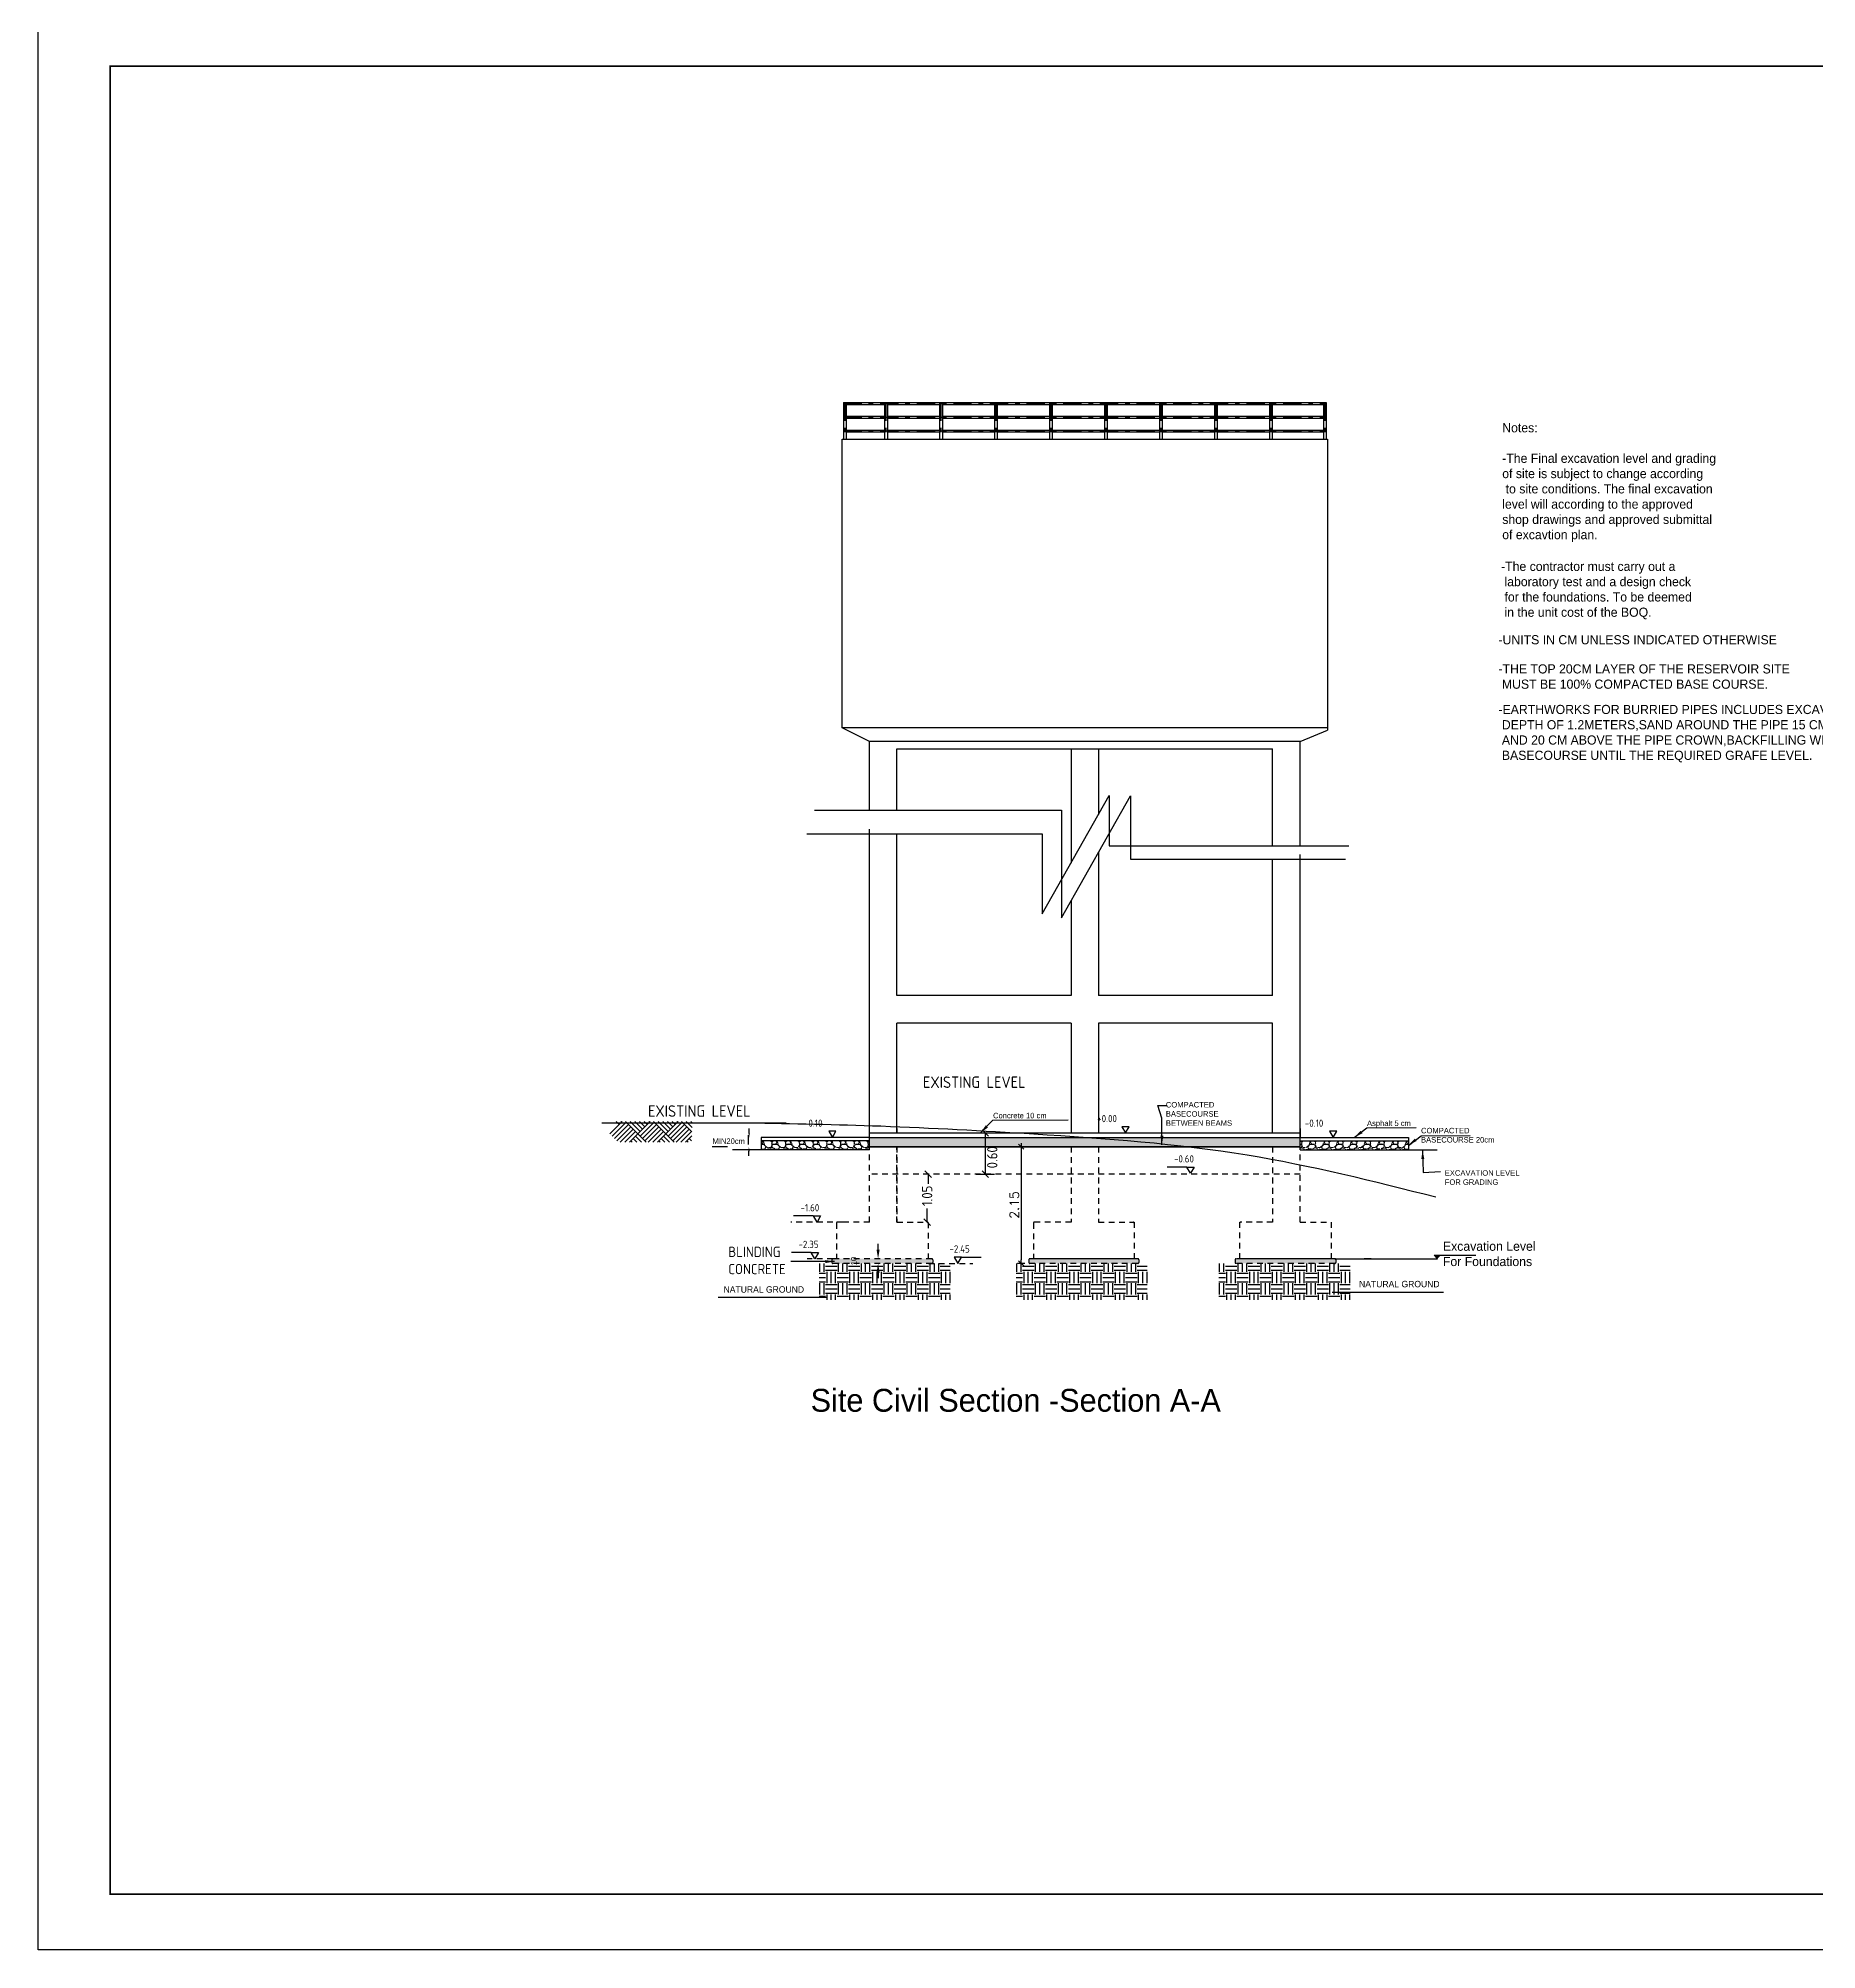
# Model space of a CAD drawing. Extents: x 166525 to 167198, y 178739 to 179747.
# Drawn here: x 167045.36 to 167084.19, y 179098.27 to 179139.99 of the extents above; entities that cross this region are included whole.
import ezdxf

# ---------------------------------------------------------------- set-up
doc = ezdxf.new("R2010")
doc.units = 0
doc.header["$MEASUREMENT"] = 0
for name, pattern in [('AUSGEZOGEN', [0]), ('HIDDEN2', [0.1875, 0.125, -0.0625]), ('STRICHPUNKT2', [0.7, 0.4, -0.15, 0, -0.15]), ('VONLAYER', [0])]:
    doc.linetypes.add(name, pattern=pattern)
doc.layers.get('0').update_dxf_attribs({"linetype": 'CONTINUOUS'})
doc.layers.get('DEFPOINTS').update_dxf_attribs({"linetype": 'CONTINUOUS'})
for name, color, linetype in [('COVER', 7, 'CONTINUOUS'), ('EBENE0', 7, 'AUSGEZOGEN'), ('Line 1', 2, 'CONTINUOUS'), ('MHATCH', 8, 'CONTINUOUS'), ('RAMPE', 7, 'AUSGEZOGEN')]:
    doc.layers.add(name, color=color, linetype=linetype)
doc.styles.add('ISO8', font='iso8')
doc.styles.add('ROMAND10', font='ROMAND.shx', dxfattribs={"height": 0.2})
doc.dimstyles.new('1-100-layout', dxfattribs={"dimtxt": 0.2, "dimasz": 0.08, "dimexe": 0.18, "dimexo": 0.0625, "dimgap": 0.05, "dimtad": 1, "dimzin": 12, "dimdsep": 46, "dimtxsty": 'ROMAND10', "dimblk": '2', "dimcen": 0, "dimdle": 0.15, "dimse1": 1, "dimse2": 1, "dimclrd": 256, "dimclre": 9, "dimclrt": 1, "dimazin": 0, "dimtfac": 1, "dimtix": 1, "dimtofl": 0, "dimtmove": 2, "dimatfit": 0, "dimldrblk": '2', "dimfxl": 1, "dimtolj": 1, "dimtzin": 0, "dimlwd": -1, "dimlwe": -1, "dimarcsym": 0})
doc.dimstyles.get("Standard").update_dxf_attribs({"dimtxt": 0.18, "dimasz": 0.2, "dimexe": 0.2, "dimexo": 0.1, "dimgap": 0.1, "dimtad": 0, "dimzin": 0, "dimdsep": 46, "dimtxsty": 'Standard', "dimcen": 0.1, "dimse1": 1, "dimse2": 1, "dimclrd": 8, "dimadec": 0, "dimazin": 0, "dimtfac": 1, "dimtofl": 0, "dimtmove": 2, "dimatfit": 3, "dimfxl": 1, "dimtolj": 1, "dimtzin": 0, "dimarcsym": 0})

# ---------------------------------------------------------------- blocks, each defined once
blk = doc.blocks.new('*D1651')
at = {"color": 8, "linetype": 'HIDDEN2', "lineweight": -2, "transparency": 16777216}
for p, q in [((167063.697, 179113.553), (167063.697, 179113.753)), ((167063.697, 179113.053), (167063.697, 179112.853))]:
    blk.add_line(p, q, dxfattribs=at)
at = {"color": 8, "linetype": 'HIDDEN2', "transparency": 16777216}
for points in [[(167063.664, 179113.553), (167063.731, 179113.553), (167063.697, 179113.353)], [(167063.664, 179113.053), (167063.731, 179113.053), (167063.697, 179113.253)]]:
    blk.add_solid(points, dxfattribs=at)
at = {"layer": 'DEFPOINTS', "color": 0, "linetype": 'HIDDEN2', "transparency": 16777216}
for p in [(167063.697, 179113.353), (167063.697, 179113.353), (167063.697, 179113.253)]:
    blk.add_point(p, dxfattribs=at)
at = {"color": 0, "linetype": 'HIDDEN2', "transparency": 16777216, "insert": (167063.167, 179113.303), "char_height": 0.12, "attachment_point": 5, "rotation": 90}
blk.add_mtext('\\A1;10', dxfattribs=at)
blk = doc.blocks.new('2')
for p, q in [((1, 0), (-1, 0)), ((0.71, 0.71), (-0.71, -0.71)), ((0, 1), (0, -1))]:
    blk.add_line(p, q)
blk = doc.blocks.new('*D1652')
at = {"layer": 'DEFPOINTS', "color": 0, "linetype": 'AUSGEZOGEN', "transparency": 16777216}
for p in [(167067.056, 179115.799), (167066.82, 179113.253), (167067.056, 179113.253)]:
    blk.add_point(p, dxfattribs=at)
at = {"layer": 'EBENE0', "linetype": 'AUSGEZOGEN', "transparency": 16777216}
blk.add_line((167066.82, 179115.719), (167066.82, 179113.333), dxfattribs=at)
at = {"layer": 'EBENE0', "linetype": 'AUSGEZOGEN', "transparency": 16777216, "xscale": 0.08, "yscale": 0.08, "zscale": 0.08}
for p, rotation in [((167066.82, 179115.799), 90), ((167066.82, 179113.253), 270)]:
    blk.add_blockref('2', p, dxfattribs=dict(at, rotation=rotation))
at = {"layer": 'EBENE0', "color": 1, "linetype": 'AUSGEZOGEN', "transparency": 16777216, "insert": (167066.67, 179114.526), "char_height": 0.2, "attachment_point": 5, "rotation": 90, "style": 'ROMAND10'}
blk.add_mtext('\\A1;2.15', dxfattribs=at)

msp = doc.modelspace()

# ---------------------------------------------------------------- hatches: boundary and pattern name
h = msp.add_hatch()
h.set_pattern_fill('AR-CONC', color=8, scale=0.02, style=0)
h.set_pattern_definition([(50, (166790.31197, 179080.73307), (0.143452037, -0.012550427), [0.015, -0.165]), (355, (166790.31197, 179080.73307), (-0.02775027, 0.15043843), [0.012, -0.132]), (100.4514, (166790.32392, 179080.73203), (0.115701876, 0.13788791), [0.01274804, -0.14022842]), (46.1842, (166790.31197, 179080.77307), (0.21344821, -0.0331038), [0.0225, -0.2475]), (96.6356, (166790.32976, 179080.77031), (0.18693254, 0.19482357), [0.01912206, -0.2103426]), (351.1842, (166790.31197, 179080.77307), (0.18693239, 0.19482372), [0.018, -0.198]), (21, (166790.33197, 179080.76307), (0.11938141, -0.08052378), [0.015, -0.165]), (326, (166790.33197, 179080.76307), (0.04866307, 0.14503001), [0.012, -0.132]), (71.4514, (166790.34192, 179080.75636), (0.168044526, 0.0645061), [0.01274804, -0.14022842]), (37.5, (166790.31197, 179080.73307), (0.002431971, 0.066578771), [0, -0.1304, 0, -0.134, 0, -0.1325]), (7.5, (166790.31197, 179080.73307), (0.052613907, 0.078882342), [0, -0.0764, 0, -0.1274, 0, -0.0505]), (327.5, (166790.26737, 179080.73307), (0.106764487, -0.004510974), [0, -0.05, 0, -0.156, 0, -0.207]), (317.5, (166790.24737, 179080.73307), (0.116637234, 0.020020996), [0, -0.065, 0, -0.1036, 0, -0.147])])
h.paths.add_polyline_path([(167064.8696, 179113.35259), (167062.7096, 179113.35259), (167062.7096, 179113.25259), (167064.8696, 179113.25259)])
h.paths.add_polyline_path([(167069.3696, 179113.35259), (167067.0096, 179113.35259), (167067.0096, 179113.25259), (167069.3696, 179113.25259)])
h.paths.add_polyline_path([(167073.6696, 179113.35259), (167071.5096, 179113.35259), (167071.5096, 179113.25259), (167073.6696, 179113.25259)])
at = {"linetype": 'VONLAYER'}
msp.add_hatch(color=256, dxfattribs=at).paths.add_polyline_path([(167075.83169, 179113.43151), (167075.90794, 179113.35421), (167075.908, 179113.35421), (167075.98636, 179113.43151)])
h = msp.add_hatch(dxfattribs=at)
h.set_pattern_fill('EARTH', color=8, style=0)
h.set_pattern_definition([(0, (166824.30062, 179056.8504), (0.25, 0.25), [0.25, -0.25]), (0, (166824.30062, 179056.94416), (0.25, 0.25), [0.25, -0.25]), (0, (166824.30062, 179057.0379), (0.25, 0.25), [0.25, -0.25]), (90, (166824.33187, 179057.06916), (-0.25, 0.25), [0.25, -0.25]), (90, (166824.42562, 179057.06916), (-0.25, 0.25), [0.25, -0.25]), (90, (166824.51937, 179057.06916), (-0.25, 0.25), [0.25, -0.25])])
h.paths.add_polyline_path([(167062.40862, 179113.24652), (167062.40862, 179112.45848), (167065.27218, 179112.45848), (167065.27218, 179113.24652)])
h = msp.add_hatch(dxfattribs=at)
h.set_pattern_fill('EARTH', color=8, style=0)
h.set_pattern_definition([(0, (166828.60062, 179056.8504), (0.25, 0.25), [0.25, -0.25]), (0, (166828.60062, 179056.94416), (0.25, 0.25), [0.25, -0.25]), (0, (166828.60062, 179057.0379), (0.25, 0.25), [0.25, -0.25]), (90, (166828.63187, 179057.06916), (-0.25, 0.25), [0.25, -0.25]), (90, (166828.72562, 179057.06916), (-0.25, 0.25), [0.25, -0.25]), (90, (166828.81937, 179057.06916), (-0.25, 0.25), [0.25, -0.25])])
h.paths.add_polyline_path([(167066.70862, 179113.24652), (167066.70862, 179112.45848), (167069.57218, 179112.45848), (167069.57218, 179113.24652)])
h = msp.add_hatch(dxfattribs=at)
h.set_pattern_fill('EARTH', color=8, style=0)
h.set_pattern_definition([(0, (166833.02789, 179056.8504), (0.25, 0.25), [0.25, -0.25]), (0, (166833.02789, 179056.94416), (0.25, 0.25), [0.25, -0.25]), (0, (166833.02789, 179057.0379), (0.25, 0.25), [0.25, -0.25]), (90, (166833.05914, 179057.06916), (-0.25, 0.25), [0.25, -0.25]), (90, (166833.15289, 179057.06916), (-0.25, 0.25), [0.25, -0.25]), (90, (166833.24664, 179057.06916), (-0.25, 0.25), [0.25, -0.25])])
h.paths.add_polyline_path([(167071.13588, 179113.24652), (167071.13588, 179112.45848), (167073.99944, 179112.45848), (167073.99944, 179113.24652)])
at = {"layer": 'Line 1', "lineweight": 5}
h = msp.add_hatch(dxfattribs=at)
h.set_pattern_fill('GRAVEL', color=256, scale=0.3, style=0)
h.set_pattern_definition([(311.9872, (167691.45888, 178994.811761), (2.39999946965, -2.7000004025), [0.0403608, -3.9957264]), (355.0303, (167691.485879, 178994.781761), (-3.60000031546, 0.2999973921), [0.0692604, -6.8567775]), (47.4896, (167691.55488, 178994.775761), (-2.9999972155, -3.30000260216), [0.0488364, -4.8348096]), (272.7263, (167691.67188, 178994.700761), (-0.29999880532, 6.0000000885), [0.0630714, -6.2440674]), (247.1663, (167691.67488, 178994.637761), (1.50000297163, 3.59999892353), [0.0618465, -6.1228119]), (182.7263, (167691.65088, 178994.580761), (6.0000000885, 0.29999880532), [0.0630714, -6.2440674]), (142.3058, (167691.587879, 178994.577761), (3.90000220369, -2.99999712155), [0.0834087, -8.2574547]), (107.7447, (167691.521879, 178994.628761), (-2.10000322881, 6.59999886937), [0.0787464, -7.7958963]), (58.5704, (167691.49788, 178994.703761), (2.40000247025, 3.89999851095), [0.063285, -6.2652219]), (4.7636, (167691.53088, 178994.757761), (-3.3000002839, -0.2999974598), [0.0722496, -3.5402289]), (317.6026, (167691.602879, 178994.763761), (3.60000220532, -3.2999976246), [0.0934344, -9.2500125]), (41.1859, (167691.37488, 178994.69776), (2.100000884, 1.799999194), [0.0318903, -3.1571532]), (8.5308, (167691.39888, 178994.718761), (-3.89999948544, -0.600002373), [0.0606711, -6.0064533]), (315, (167691.45888, 178994.72776), (3e-17, -0.30000009), [0.0424263, -0.3818376]), (336.8014, (167691.47988, 178994.76376), (-1.4999999192, 0.6000003976), [0.0228474, -2.2618845]), (248.1986, (167691.50088, 178994.75476), (0.299999973, 0.900000082), [0.0323109, -1.5832386]), (149.0362, (167691.48888, 178994.72476), (-0.8999994067, 0.600000745), [0.0524787, -1.6968069]), (18.4349, (167691.44388, 178994.75176), (-0.60000013, -0.299999521), [0.0379473, -0.9107361]), (163.6105, (167691.67488, 178994.754761), (-3.00000065952, 0.89999781295), [0.05316, -5.2628535]), (109.6538, (167691.62388, 178994.769761), (1.1999985742, -3.3000006407), [0.0445983, -4.4152224]), (246.8014, (167691.44388, 178994.81176), (0.6000003976, 1.4999999192), [0.0456945, -2.2390374]), (196.3895, (167691.42588, 178994.769761), (3.00000065952, 0.89999781295), [0.05316, -5.2628535]), (200.556, (167691.67488, 178994.56876), (1.5000005534, 0.599998799), [0.051264, -2.5119372]), (245.2249, (167691.62688, 178994.550761), (1.4999976568, 3.30000102655), [0.0429534, -4.2523929]), (113.1986, (167691.44088, 178994.51176), (-0.6000003976, 1.4999999192), [0.0456945, -2.2390374]), (162.646, (167691.42288, 178994.553761), (3.90000060573, -1.1999983507), [0.0502893, -4.9786272]), (110.556, (167691.58788, 178994.51176), (0.599998799, -1.5000005534), [0.025632, -2.5375692]), (78.6901, (167691.45888, 178994.51176), (0.2999992896, 1.2000002257), [0.015297, -1.5144087]), (14.0362, (167691.46188, 178994.52676), (-0.900000164, -0.299999417), [0.0618465, -1.175085]), (353.991, (167691.52188, 178994.541761), (-2.99999992527, 0.29999979524), [0.057315, -5.6741769]), (236.3099, (167691.48888, 178994.69776), (0.3000004, 0.599999867), [0.0432666, -1.0383987]), (186.8428, (167691.464879, 178994.661761), (-5.09999980964, -0.60000239938), [0.0755382, -7.4782689]), (119.0546, (167691.38988, 178994.65276), (1.2000000082, -2.1000001154), [0.0308868, -3.0578022]), (90, (167691.37488, 178994.67976), (0.3, 0.3), [0.018, -0.282]), (59.7436, (167691.52788, 178994.550761), (-1.19999846604, -2.10000073676), [0.0416772, -4.126056]), (131.9872, (167691.54888, 178994.586761), (-2.39999946965, 2.7000004025), [0.0807216, -3.9553656]), (180, (167691.49488, 178994.64676), (-0.3, 0.3), [0.078, -0.222]), (214.6952, (167691.41688, 178994.646761), (2.9999982777, 2.1000025829), [0.0474342, -4.6959822]), (285.9454, (167691.37788, 178994.61976), (0.2999999668, -1.200000038), [0.0436806, -2.1403524]), (332.354, (167691.389879, 178994.577761), (5.69999874215, -3.00000231395), [0.0711195, -7.0408422]), (4.5739, (167691.452879, 178994.544761), (3.9000001675, 0.29999844035), [0.0752397, -7.4487222])])
h.paths.add_polyline_path([(167061.14609, 179115.72851), (167061.14609, 179115.92851), (167063.5096, 179115.92851), (167063.5096, 179115.72851)])
h = msp.add_hatch(dxfattribs=at)
h.set_pattern_fill('GRAVEL', color=256, scale=0.3, style=0)
h.set_pattern_definition([(228.0128, (166435.56033, 178994.881761), (-2.39999946965, -2.7000004025), [0.0403608, -3.9957264]), (184.9697, (166435.53333, 178994.851761), (3.60000031546, 0.2999973921), [0.0692604, -6.8567775]), (132.5104, (166435.46433, 178994.845761), (2.9999972155, -3.30000260216), [0.0488364, -4.8348096]), (267.2737, (166435.34733, 178994.770761), (0.29999880532, 6.0000000885), [0.0630714, -6.2440674]), (292.8337, (166435.34433, 178994.707761), (-1.50000297163, 3.59999892353), [0.0618465, -6.1228119]), (357.2737, (166435.36833, 178994.650761), (-6.0000000885, 0.29999880532), [0.0630714, -6.2440674]), (37.6942, (166435.43133, 178994.647761), (-3.90000220369, -2.99999712155), [0.0834087, -8.2574547]), (72.2553, (166435.49733, 178994.698761), (2.10000322881, 6.59999886937), [0.0787464, -7.7958963]), (121.4296, (166435.52133, 178994.773761), (-2.40000247025, 3.89999851095), [0.063285, -6.2652219]), (175.2364, (166435.48833, 178994.827761), (3.3000002839, -0.2999974598), [0.0722496, -3.5402289]), (222.3974, (166435.41633, 178994.833761), (-3.60000220532, -3.2999976246), [0.0934344, -9.2500125]), (138.8141, (166435.64433, 178994.76776), (-2.100000884, 1.799999194), [0.0318903, -3.1571532]), (171.4692, (166435.62033, 178994.788761), (3.89999948544, -0.600002373), [0.0606711, -6.0064533]), (225, (166435.56033, 178994.79776), (-3e-17, -0.30000009), [0.0424263, -0.3818376]), (203.1986, (166435.53933, 178994.83376), (1.4999999192, 0.6000003976), [0.0228474, -2.2618845]), (291.8014, (166435.51833, 178994.82476), (-0.299999973, 0.900000082), [0.0323109, -1.5832386]), (30.9638, (166435.53033, 178994.79476), (0.8999994067, 0.600000745), [0.0524787, -1.6968069]), (161.5651, (166435.57533, 178994.82176), (0.60000013, -0.299999521), [0.0379473, -0.9107361]), (16.3895, (166435.34433, 178994.824761), (3.00000065952, 0.89999781295), [0.05316, -5.2628535]), (70.3462, (166435.39533, 178994.839761), (-1.1999985742, -3.3000006407), [0.0445983, -4.4152224]), (293.1986, (166435.57533, 178994.88176), (-0.6000003976, 1.4999999192), [0.0456945, -2.2390374]), (343.6105, (166435.59333, 178994.839761), (-3.00000065952, 0.89999781295), [0.05316, -5.2628535]), (339.444, (166435.34433, 178994.63876), (-1.5000005534, 0.599998799), [0.051264, -2.5119372]), (294.7751, (166435.39233, 178994.620761), (-1.4999976568, 3.30000102655), [0.0429534, -4.2523929]), (66.8014, (166435.57833, 178994.58176), (0.6000003976, 1.4999999192), [0.0456945, -2.2390374]), (17.354, (166435.59633, 178994.623761), (-3.90000060573, -1.1999983507), [0.0502893, -4.9786272]), (69.444, (166435.43133, 178994.58176), (-0.599998799, -1.5000005534), [0.025632, -2.5375692]), (101.3099, (166435.56033, 178994.58176), (-0.2999992896, 1.2000002257), [0.015297, -1.5144087]), (165.9638, (166435.55733, 178994.59676), (0.900000164, -0.299999417), [0.0618465, -1.175085]), (186.009, (166435.49733, 178994.611761), (2.99999992527, 0.29999979524), [0.057315, -5.6741769]), (303.6901, (166435.53033, 178994.76776), (-0.3000004, 0.599999867), [0.0432666, -1.0383987]), (353.1572, (166435.55433, 178994.731761), (5.09999980964, -0.60000239938), [0.0755382, -7.4782689]), (60.9454, (166435.62933, 178994.72276), (-1.2000000082, -2.1000001154), [0.0308868, -3.0578022]), (90, (166435.64433, 178994.74976), (-0.3, 0.3), [0.018, -0.282]), (120.2564, (166435.49133, 178994.620761), (1.19999846604, -2.10000073676), [0.0416772, -4.126056]), (48.0128, (166435.47033, 178994.656761), (2.39999946965, 2.7000004025), [0.0807216, -3.9553656]), (0, (166435.52433, 178994.71676), (0.3, 0.3), [0.078, -0.222]), (325.3048, (166435.60233, 178994.716761), (-2.9999982777, 2.1000025829), [0.0474342, -4.6959822]), (254.0546, (166435.64133, 178994.68976), (-0.2999999668, -1.200000038), [0.0436806, -2.1403524]), (207.646, (166435.62933, 178994.647761), (-5.69999874215, -3.00000231395), [0.0711195, -7.0408422]), (175.4261, (166435.56633, 178994.614761), (-3.9000001675, 0.29999844035), [0.0752397, -7.4487222])])
h.paths.add_polyline_path([(167063.5096, 179115.99851), (167063.5096, 179115.79851), (167072.9096, 179115.79851), (167072.9096, 179115.99851)])
h = msp.add_hatch(dxfattribs=at)
h.set_pattern_fill('GRAVEL', color=256, scale=0.3, style=0)
h.set_pattern_definition([(228.0128, (166444.96033, 178994.811761), (-2.39999946965, -2.7000004025), [0.0403608, -3.9957264]), (184.9697, (166444.93333, 178994.781761), (3.60000031546, 0.2999973921), [0.0692604, -6.8567775]), (132.5104, (166444.86433, 178994.775761), (2.9999972155, -3.30000260216), [0.0488364, -4.8348096]), (267.2737, (166444.74733, 178994.700761), (0.29999880532, 6.0000000885), [0.0630714, -6.2440674]), (292.8337, (166444.74433, 178994.637761), (-1.50000297163, 3.59999892353), [0.0618465, -6.1228119]), (357.2737, (166444.76833, 178994.580761), (-6.0000000885, 0.29999880532), [0.0630714, -6.2440674]), (37.6942, (166444.83133, 178994.577761), (-3.90000220369, -2.99999712155), [0.0834087, -8.2574547]), (72.2553, (166444.89733, 178994.628761), (2.10000322881, 6.59999886937), [0.0787464, -7.7958963]), (121.4296, (166444.92133, 178994.703761), (-2.40000247025, 3.89999851095), [0.063285, -6.2652219]), (175.2364, (166444.88833, 178994.757761), (3.3000002839, -0.2999974598), [0.0722496, -3.5402289]), (222.3974, (166444.81633, 178994.763761), (-3.60000220532, -3.2999976246), [0.0934344, -9.2500125]), (138.8141, (166445.04433, 178994.69776), (-2.100000884, 1.799999194), [0.0318903, -3.1571532]), (171.4692, (166445.02033, 178994.718761), (3.89999948544, -0.600002373), [0.0606711, -6.0064533]), (225, (166444.96033, 178994.72776), (-3e-17, -0.30000009), [0.0424263, -0.3818376]), (203.1986, (166444.93933, 178994.76376), (1.4999999192, 0.6000003976), [0.0228474, -2.2618845]), (291.8014, (166444.91833, 178994.75476), (-0.299999973, 0.900000082), [0.0323109, -1.5832386]), (30.9638, (166444.93033, 178994.72476), (0.8999994067, 0.600000745), [0.0524787, -1.6968069]), (161.5651, (166444.97533, 178994.75176), (0.60000013, -0.299999521), [0.0379473, -0.9107361]), (16.3895, (166444.74433, 178994.754761), (3.00000065952, 0.89999781295), [0.05316, -5.2628535]), (70.3462, (166444.79533, 178994.769761), (-1.1999985742, -3.3000006407), [0.0445983, -4.4152224]), (293.1986, (166444.97533, 178994.81176), (-0.6000003976, 1.4999999192), [0.0456945, -2.2390374]), (343.6105, (166444.99333, 178994.769761), (-3.00000065952, 0.89999781295), [0.05316, -5.2628535]), (339.444, (166444.74433, 178994.56876), (-1.5000005534, 0.599998799), [0.051264, -2.5119372]), (294.7751, (166444.79233, 178994.550761), (-1.4999976568, 3.30000102655), [0.0429534, -4.2523929]), (66.8014, (166444.97833, 178994.51176), (0.6000003976, 1.4999999192), [0.0456945, -2.2390374]), (17.354, (166444.99633, 178994.553761), (-3.90000060573, -1.1999983507), [0.0502893, -4.9786272]), (69.444, (166444.83133, 178994.51176), (-0.599998799, -1.5000005534), [0.025632, -2.5375692]), (101.3099, (166444.96033, 178994.51176), (-0.2999992896, 1.2000002257), [0.015297, -1.5144087]), (165.9638, (166444.95733, 178994.52676), (0.900000164, -0.299999417), [0.0618465, -1.175085]), (186.009, (166444.89733, 178994.541761), (2.99999992527, 0.29999979524), [0.057315, -5.6741769]), (303.6901, (166444.93033, 178994.69776), (-0.3000004, 0.599999867), [0.0432666, -1.0383987]), (353.1572, (166444.95433, 178994.661761), (5.09999980964, -0.60000239938), [0.0755382, -7.4782689]), (60.9454, (166445.02933, 178994.65276), (-1.2000000082, -2.1000001154), [0.0308868, -3.0578022]), (90, (166445.04433, 178994.67976), (-0.3, 0.3), [0.018, -0.282]), (120.2564, (166444.89133, 178994.550761), (1.19999846604, -2.10000073676), [0.0416772, -4.126056]), (48.0128, (166444.87033, 178994.586761), (2.39999946965, 2.7000004025), [0.0807216, -3.9553656]), (0, (166444.92433, 178994.64676), (0.3, 0.3), [0.078, -0.222]), (325.3048, (166445.00233, 178994.646761), (-2.9999982777, 2.1000025829), [0.0474342, -4.6959822]), (254.0546, (166445.04133, 178994.61976), (-0.2999999668, -1.200000038), [0.0436806, -2.1403524]), (207.646, (166445.02933, 178994.577761), (-5.69999874215, -3.00000231395), [0.0711195, -7.0408422]), (175.4261, (166444.96633, 178994.544761), (-3.9000001675, 0.29999844035), [0.0752397, -7.4487222])])
h.paths.add_polyline_path([(167075.27312, 179115.72851), (167075.27312, 179115.92851), (167072.9096, 179115.92851), (167072.9096, 179115.72851)])

# ---------------------------------------------------------------- linework, layer by layer
for p, q in [((167063.5096, 179124.44229), (167063.5096, 179124.64229)), ((167067.28136, 179120.88081), (167068.74316, 179123.46389)), ((167067.69919, 179120.79402), (167069.20525, 179123.45851)), ((167068.74316, 179123.46389), (167068.74316, 179122.368)), ((167069.20525, 179123.45851), (167069.20525, 179122.07416)), ((167062.30922, 179123.14168), (167067.69919, 179123.14168)), ((167067.69919, 179123.14168), (167067.69919, 179120.79402)), ((167062.13914, 179122.62896), (167067.28136, 179122.62896)), ((167067.28136, 179122.62896), (167067.28136, 179120.88081)), ((167068.74316, 179122.368), (167073.96969, 179122.368)), ((167069.20525, 179122.07416), (167073.90078, 179122.07416)), ((167058.11166, 179116.34628), (167057.84376, 179116.07837)), ((167058.20014, 179116.33293), (167057.89467, 179116.02746)), ((167058.25105, 179116.28202), (167057.94558, 179115.97655)), ((167058.04741, 179116.28202), (167057.98315, 179116.34628)), ((167058.30196, 179116.23111), (167057.99649, 179115.92564)), ((167058.09832, 179116.33293), (167058.08497, 179116.34628)), ((167058.4547, 179116.07837), (167058.1868, 179116.34628)), ((167058.50561, 179116.12928), (167058.28862, 179116.34628)), ((167058.55652, 179116.1802), (167058.39044, 179116.34628)), ((167058.7226, 179116.34628), (167058.4547, 179116.07837)), ((167058.60743, 179116.23111), (167058.49227, 179116.34628)), ((167058.81108, 179116.33293), (167058.50561, 179116.02746)), ((167058.86199, 179116.28202), (167058.55652, 179115.97655)), ((167058.65835, 179116.28202), (167058.59409, 179116.34628)), ((167058.9129, 179116.23111), (167058.60743, 179115.92564)), ((167058.70926, 179116.33293), (167058.69591, 179116.34628)), ((167059.06564, 179116.07837), (167058.79774, 179116.34628)), ((167059.11655, 179116.12928), (167058.89956, 179116.34628)), ((167059.16746, 179116.1802), (167059.00138, 179116.34628)), ((167059.33354, 179116.34628), (167059.06564, 179116.07837)), ((167059.21837, 179116.23111), (167059.10321, 179116.34628)), ((167059.42202, 179116.33293), (167059.11655, 179116.02746)), ((167059.47293, 179116.28202), (167059.16746, 179115.97655)), ((167059.26929, 179116.28202), (167059.20503, 179116.34628)), ((167059.52384, 179116.23111), (167059.21837, 179115.92564)), ((167059.3202, 179116.33293), (167059.30685, 179116.34628)), ((167059.63484, 179116.12011), (167059.40868, 179116.34628)), ((167059.63918, 179116.2176), (167059.5105, 179116.34628)), ((167059.64352, 179116.31508), (167059.61232, 179116.34628)), ((167064.1096, 179116.19851), (167064.1096, 179116.09851)), ((167072.9096, 179116.19851), (167072.9096, 179115.99851)), ((167058.35288, 179116.1802), (167058.06896, 179115.89628)), ((167058.40379, 179116.12928), (167058.17078, 179115.89628)), ((167058.4547, 179116.07837), (167058.2726, 179115.89628)), ((167058.33132, 179115.89628), (167058.30196, 179115.92564)), ((167058.43315, 179115.89628), (167058.35288, 179115.97655)), ((167058.53497, 179115.89628), (167058.40379, 179116.02746)), ((167058.6368, 179115.89628), (167058.4547, 179116.07837)), ((167058.96382, 179116.1802), (167058.6799, 179115.89628)), ((167059.01473, 179116.12928), (167058.78172, 179115.89628)), ((167059.06564, 179116.07837), (167058.88354, 179115.89628)), ((167058.94227, 179115.89628), (167058.9129, 179115.92564)), ((167059.04409, 179115.89628), (167058.96382, 179115.97655)), ((167059.14591, 179115.89628), (167059.01473, 179116.02746)), ((167059.24774, 179115.89628), (167059.06564, 179116.07837)), ((167059.57476, 179116.1802), (167059.29084, 179115.89628)), ((167059.62567, 179116.12928), (167059.39266, 179115.89628)), ((167059.63096, 179116.03275), (167059.49448, 179115.89628)), ((167059.55321, 179115.89628), (167059.52384, 179115.92564)), ((167059.62617, 179115.92514), (167059.57476, 179115.97655)), ((167059.6305, 179116.02262), (167059.62567, 179116.02746)), ((167063.5096, 179115.99851), (167072.9096, 179115.99851))]:
    msp.add_line(p, q)
at = {"linetype": 'VONLAYER'}
for p, q in [((167060.88222, 179116.09851), (167060.88199, 179116.19851)), ((167060.87778, 179115.59851), (167060.87755, 179115.69851)), ((167073.6696, 179113.35259), (167074.86429, 179113.35259)), ((167074.46007, 179113.35259), (167074.3054, 179113.35259)), ((167074.86429, 179113.35259), (167075.90797, 179113.35418)), ((167075.83169, 179113.43151), (167075.90797, 179113.35418)), ((167075.83169, 179113.43151), (167075.98636, 179113.43151)), ((167075.98636, 179113.43151), (167076.74842, 179113.43151)), ((167060.20289, 179112.51349), (167062.58187, 179112.51349)), ((167073.61179, 179112.62425), (167076.03863, 179112.62425))]:
    msp.add_line(p, q, dxfattribs=at)
at = {"color": 2, "linetype": 'Continuous'}
for p, q in [((167063.5096, 179115.99851), (167061.14609, 179115.99851)), ((167061.14609, 179115.99851), (167061.14609, 179115.92851)), ((167063.5096, 179115.92851), (167061.14609, 179115.92851)), ((167061.14609, 179115.92851), (167061.14609, 179115.72851)), ((167063.5096, 179115.99851), (167062.18963, 179115.99851)), ((167072.9096, 179115.99851), (167075.27312, 179115.99851)), ((167072.9096, 179115.92851), (167075.27312, 179115.92851)), ((167075.27312, 179115.99851), (167075.27312, 179115.92851)), ((167075.27312, 179115.92851), (167075.27312, 179115.72851)), ((167063.5096, 179115.72851), (167060.51789, 179115.72851)), ((167072.9096, 179115.72851), (167075.90132, 179115.72851))]:
    msp.add_line(p, q, dxfattribs=at)
at = {"linetype": 'VONLAYER'}
for points in [[(167060.89422, 179115.69855), (167060.86088, 179115.69847), (167060.87732, 179115.79851)], [(167060.89888, 179116.09855), (167060.86555, 179116.09847), (167060.88244, 179115.99851)]]:
    msp.add_solid(points, dxfattribs=at)
at = {"layer": 'COVER', "flags": 128}
msp.add_lwpolyline([(167045.36454, 179140.59256), (167105.28579, 179140.59256), (167105.28579, 179098.27006), (167045.36454, 179098.27006)], close=True, dxfattribs=at)
at = {"layer": 'EBENE0', "linetype": 'AUSGEZOGEN'}
for p, q in [((167062.9396, 179132.04229), (167073.4196, 179132.04229)), ((167062.9396, 179132.04229), (167062.9396, 179131.24229)), ((167062.9996, 179132.04229), (167062.9996, 179131.24229)), ((167063.8396, 179132.04229), (167063.8396, 179131.24229)), ((167063.8996, 179132.04229), (167063.8996, 179131.24229)), ((167065.0396, 179132.04229), (167065.0396, 179131.24229)), ((167065.0996, 179132.04229), (167065.0996, 179131.24229)), ((167066.2396, 179132.04229), (167066.2396, 179131.24229)), ((167066.2996, 179132.04229), (167066.2996, 179131.24229)), ((167067.4396, 179132.04229), (167067.4396, 179131.24229)), ((167067.4996, 179132.04229), (167067.4996, 179131.24229)), ((167068.6396, 179132.04229), (167068.6396, 179131.24229)), ((167068.6996, 179132.04229), (167068.6996, 179131.24229)), ((167069.8396, 179132.04229), (167069.8396, 179131.24229)), ((167069.8996, 179132.04229), (167069.8996, 179131.24229)), ((167071.0396, 179132.04229), (167071.0396, 179131.24229)), ((167071.0996, 179132.04229), (167071.0996, 179131.24229)), ((167072.2396, 179132.04229), (167072.2396, 179131.24229)), ((167072.2996, 179132.04229), (167072.2996, 179131.24229)), ((167073.4196, 179132.04229), (167073.4196, 179131.24229)), ((167073.4196, 179132.04229), (167073.4796, 179132.04229)), ((167073.4796, 179132.04229), (167073.4796, 179131.24229)), ((167062.9996, 179132.00229), (167063.8396, 179132.00229)), ((167062.9996, 179131.74229), (167063.8396, 179131.74229)), ((167062.9996, 179131.70229), (167063.8396, 179131.70229)), ((167063.8996, 179132.00229), (167065.0396, 179132.00229)), ((167063.8996, 179131.74229), (167065.0396, 179131.74229)), ((167063.8996, 179131.70229), (167065.0396, 179131.70229)), ((167065.0996, 179132.00229), (167066.2396, 179132.00229)), ((167065.0996, 179131.74229), (167066.2396, 179131.74229)), ((167065.0996, 179131.70229), (167066.2396, 179131.70229)), ((167066.2996, 179132.00229), (167067.4396, 179132.00229)), ((167066.2996, 179131.74229), (167067.4396, 179131.74229)), ((167066.2996, 179131.70229), (167067.4396, 179131.70229)), ((167067.4996, 179132.00229), (167068.6396, 179132.00229)), ((167067.4996, 179131.74229), (167068.6396, 179131.74229)), ((167067.4996, 179131.70229), (167068.6396, 179131.70229)), ((167068.6996, 179132.00229), (167069.8396, 179132.00229)), ((167068.6996, 179131.74229), (167069.8396, 179131.74229)), ((167068.6996, 179131.70229), (167069.8396, 179131.70229)), ((167069.8996, 179132.00229), (167071.0396, 179132.00229)), ((167069.8996, 179131.74229), (167071.0396, 179131.74229)), ((167069.8996, 179131.70229), (167071.0396, 179131.70229)), ((167071.0996, 179132.00229), (167072.2396, 179132.00229)), ((167071.0996, 179131.74229), (167072.2396, 179131.74229)), ((167071.0996, 179131.70229), (167072.2396, 179131.70229)), ((167072.2996, 179132.00229), (167073.4196, 179132.00229)), ((167072.2996, 179131.74229), (167073.4196, 179131.74229)), ((167072.2996, 179131.70229), (167073.4196, 179131.70229)), ((167062.9096, 179131.24229), (167073.5096, 179131.24229)), ((167062.9096, 179124.94229), (167062.9096, 179131.24229)), ((167062.9996, 179131.44229), (167063.8396, 179131.44229)), ((167062.9996, 179131.40229), (167063.8396, 179131.40229)), ((167063.8996, 179131.44229), (167065.0396, 179131.44229)), ((167063.8996, 179131.40229), (167065.0396, 179131.40229)), ((167065.0996, 179131.44229), (167066.2396, 179131.44229)), ((167065.0996, 179131.40229), (167066.2396, 179131.40229)), ((167066.2996, 179131.44229), (167067.4396, 179131.44229)), ((167066.2996, 179131.40229), (167067.4396, 179131.40229)), ((167067.4996, 179131.44229), (167068.6396, 179131.44229)), ((167067.4996, 179131.40229), (167068.6396, 179131.40229)), ((167068.6996, 179131.44229), (167069.8396, 179131.44229)), ((167068.6996, 179131.40229), (167069.8396, 179131.40229)), ((167069.8996, 179131.44229), (167071.0396, 179131.44229)), ((167069.8996, 179131.40229), (167071.0396, 179131.40229)), ((167071.0996, 179131.44229), (167072.2396, 179131.44229)), ((167071.0996, 179131.40229), (167072.2396, 179131.40229)), ((167072.2996, 179131.44229), (167073.4196, 179131.44229)), ((167072.2996, 179131.40229), (167073.4196, 179131.40229)), ((167073.5096, 179131.24229), (167073.5096, 179124.89229)), ((167073.5096, 179124.94229), (167062.9096, 179124.94229)), ((167063.5096, 179124.64229), (167062.9096, 179124.94229)), ((167072.9096, 179124.64229), (167063.5096, 179124.64229)), ((167072.9096, 179124.64229), (167073.5096, 179124.89229)), ((167072.9096, 179122.368), (167072.9096, 179124.64229)), ((167063.5096, 179123.14168), (167063.5096, 179124.44229)), ((167064.1096, 179123.14168), (167064.1096, 179124.48401)), ((167067.9096, 179124.48401), (167067.9096, 179121.99095)), ((167068.5096, 179124.48401), (167068.5096, 179123.05118)), ((167072.3096, 179122.368), (167072.3096, 179124.48401)), ((167063.5096, 179115.79851), (167063.5096, 179122.72896)), ((167064.1096, 179119.09851), (167064.1096, 179122.62896)), ((167068.5096, 179122.22779), (167068.5096, 179119.09851)), ((167072.3096, 179119.09851), (167072.3096, 179122.07416)), ((167072.9096, 179115.72851), (167072.9096, 179122.17416)), ((167067.9096, 179121.16629), (167067.9096, 179119.09851)), ((167067.9096, 179119.09851), (167064.1096, 179119.09851)), ((167072.3096, 179119.09851), (167068.5096, 179119.09851)), ((167064.1096, 179116.09851), (167064.1096, 179118.49851)), ((167067.9096, 179118.49851), (167064.1096, 179118.49851)), ((167067.9096, 179118.49851), (167067.9096, 179116.09851)), ((167068.5096, 179118.49851), (167068.5096, 179116.09851)), ((167072.3096, 179118.49851), (167068.5096, 179118.49851)), ((167072.3096, 179116.09851), (167072.3096, 179118.49851)), ((167067.9096, 179115.79851), (167064.1096, 179115.79851)), ((167065.83859, 179115.79851), (167066.23859, 179115.79851)), ((167065.96788, 179116.16922), (167066.1093, 179116.0278)), ((167066.03859, 179115.19851), (167066.03859, 179116.09851)), ((167072.3096, 179115.79851), (167068.5096, 179115.79851)), ((167064.71889, 179115.26922), (167064.86032, 179115.1278)), ((167064.7896, 179115.19851), (167064.7896, 179114.9902)), ((167065.83859, 179115.19851), (167066.23859, 179115.19851)), ((167065.96788, 179115.26922), (167066.1093, 179115.1278)), ((167064.69889, 179114.2233), (167064.84032, 179114.08188)), ((167064.7696, 179114.15259), (167064.7696, 179114.45259))]:
    msp.add_line(p, q, dxfattribs=at)
at = {"layer": 'EBENE0', "linetype": 'STRICHPUNKT2'}
for p, q in [((167062.9696, 179132.04229), (167062.9696, 179131.24229)), ((167063.8696, 179132.04229), (167063.8696, 179131.24229)), ((167065.0696, 179132.04229), (167065.0696, 179131.24229)), ((167066.2696, 179132.04229), (167066.2696, 179131.24229)), ((167067.4696, 179132.04229), (167067.4696, 179131.24229)), ((167068.6696, 179132.04229), (167068.6696, 179131.24229)), ((167069.8696, 179132.04229), (167069.8696, 179131.24229)), ((167071.0696, 179132.04229), (167071.0696, 179131.24229)), ((167072.2696, 179132.04229), (167072.2696, 179131.24229)), ((167073.4496, 179132.04229), (167073.4496, 179131.24229)), ((167062.9396, 179132.02229), (167073.4196, 179132.02229)), ((167062.9396, 179131.72229), (167073.4196, 179131.72229)), ((167062.9396, 179131.42229), (167073.4196, 179131.42229))]:
    msp.add_line(p, q, dxfattribs=at)
at = {"layer": 'EBENE0', "color": 3, "linetype": 'AUSGEZOGEN'}
for p, q in [((167069.17858, 179116.2349), (167069.02108, 179116.2349)), ((167069.02108, 179116.2349), (167069.09983, 179116.09851)), ((167069.09983, 179116.09851), (167069.17858, 179116.2349)), ((167062.77777, 179116.1349), (167062.62027, 179116.1349)), ((167062.62027, 179116.1349), (167062.69902, 179115.99851)), ((167062.69902, 179115.99851), (167062.77777, 179116.1349)), ((167073.70995, 179116.1349), (167073.55245, 179116.1349)), ((167073.55245, 179116.1349), (167073.6312, 179115.99851)), ((167073.6312, 179115.99851), (167073.70995, 179116.1349)), ((167070.43555, 179115.3549), (167070.00503, 179115.3549)), ((167070.43555, 179115.3549), (167070.59305, 179115.3549)), ((167070.51721, 179115.21851), (167070.43846, 179115.3549)), ((167070.59596, 179115.3549), (167070.51721, 179115.21851)), ((167062.28261, 179114.28898), (167061.85209, 179114.28898)), ((167062.28261, 179114.28898), (167062.44011, 179114.28898)), ((167062.36427, 179114.15259), (167062.28552, 179114.28898)), ((167062.44302, 179114.28898), (167062.36427, 179114.15259)), ((167062.23805, 179113.48898), (167061.80753, 179113.48898)), ((167062.3168, 179113.35259), (167062.23805, 179113.48898)), ((167062.23805, 179113.48898), (167062.39555, 179113.48898)), ((167062.39555, 179113.48898), (167062.3168, 179113.35259)), ((167065.51675, 179113.38898), (167065.35925, 179113.38898)), ((167065.35925, 179113.38898), (167065.438, 179113.25259)), ((167065.438, 179113.25259), (167065.51675, 179113.38898)), ((167065.51675, 179113.38898), (167065.94727, 179113.38898))]:
    msp.add_line(p, q, dxfattribs=at)
at = {"layer": 'EBENE0', "linetype": 'HIDDEN2'}
for p, q in [((167063.5096, 179114.15259), (167063.5096, 179115.79851)), ((167072.9096, 179115.79851), (167063.5096, 179115.79851)), ((167064.1096, 179114.15259), (167064.1096, 179115.79851)), ((167067.9096, 179115.79851), (167067.9096, 179114.15259)), ((167068.5096, 179115.79851), (167068.5096, 179114.15259)), ((167072.3096, 179115.79851), (167072.3096, 179114.15259)), ((167072.9096, 179114.15259), (167072.9096, 179115.72851)), ((167072.9096, 179115.19851), (167063.5096, 179115.19851)), ((167062.9375, 179114.15259), (167061.79103, 179114.15259)), ((167062.7896, 179114.13259), (167062.7896, 179113.35259)), ((167063.5096, 179114.15259), (167062.8096, 179114.15259)), ((167064.1096, 179114.15259), (167064.7696, 179114.15259)), ((167064.7896, 179114.14259), (167064.7896, 179113.35259)), ((167067.0896, 179114.13259), (167067.0896, 179113.35259)), ((167067.9096, 179114.15259), (167067.1096, 179114.15259)), ((167068.5096, 179114.15259), (167069.2696, 179114.15259)), ((167069.2896, 179114.15259), (167069.2896, 179113.35259)), ((167071.5896, 179114.15259), (167071.5896, 179113.35259)), ((167072.3096, 179114.15259), (167071.6096, 179114.15259)), ((167073.5896, 179114.15259), (167073.5896, 179113.35259)), ((167062.7096, 179113.35259), (167062.15229, 179113.35259)), ((167062.6896, 179113.33259), (167062.6896, 179113.27259)), ((167064.8696, 179113.35259), (167062.7096, 179113.35259)), ((167064.8896, 179113.33259), (167064.8896, 179113.27259)), ((167066.9896, 179113.33259), (167066.9896, 179113.27259)), ((167069.3696, 179113.35259), (167067.0096, 179113.35259)), ((167069.2696, 179113.35259), (167067.0696, 179113.35259)), ((167069.3896, 179113.33259), (167069.3896, 179113.27259)), ((167071.4896, 179113.33259), (167071.4896, 179113.27259)), ((167073.6696, 179113.35259), (167071.5096, 179113.35259)), ((167073.5696, 179113.35259), (167071.5696, 179113.35259)), ((167073.6896, 179113.33259), (167073.6896, 179113.27259)), ((167064.8696, 179113.25259), (167062.7096, 179113.25259)), ((167064.79682, 179113.25259), (167065.76555, 179113.25259)), ((167069.3696, 179113.25259), (167067.0096, 179113.25259)), ((167073.6696, 179113.25259), (167071.5096, 179113.25259))]:
    msp.add_line(p, q, dxfattribs=at)
at = {"layer": 'EBENE0', "linetype": 'AUSGEZOGEN'}
for points in [[(167064.1096, 179124.48401), (167067.9096, 179124.48401), (167068.5096, 179124.48401), (167072.3096, 179124.48401)], [(167064.1296, 179115.79851), (167063.5096, 179115.79851)]]:
    msp.add_lwpolyline(points, dxfattribs=at)
at = {"layer": 'EBENE0', "linetype": 'HIDDEN2'}
for points in [[(167064.1096, 179115.79851), (167064.1096, 179114.15259)], [(167072.9096, 179114.15259), (167073.5896, 179114.15259)]]:
    msp.add_lwpolyline(points, dxfattribs=at)
for centre, start, end in [((167062.8096, 179114.13259), 90, 180), ((167064.7696, 179114.13259), 0, 90), ((167067.1096, 179114.13259), 90, 180), ((167069.2696, 179114.13259), 0, 90), ((167071.6096, 179114.13259), 90, 180), ((167062.7096, 179113.33259), 90, 180), ((167062.7096, 179113.27259), 180, 270), ((167064.8696, 179113.33259), 0, 90), ((167064.8696, 179113.27259), 270, 0), ((167067.0096, 179113.33259), 90, 180), ((167067.0096, 179113.27259), 180, 270), ((167069.3696, 179113.33259), 0, 90), ((167069.3696, 179113.27259), 270, 0), ((167071.5096, 179113.33259), 90, 180), ((167071.5096, 179113.27259), 180, 270), ((167073.6696, 179113.33259), 0, 90), ((167073.6696, 179113.27259), 270, 0)]:
    msp.add_arc(centre, 0.02, start, end, dxfattribs=at)
at = {"layer": 'EBENE0', "linetype": 'Continuous'}
msp.add_spline([(167075.87457, 179114.69512), (167071.75493, 179115.6123), (167067.09807, 179116.07119), (167063.75547, 179116.24363), (167060.86207, 179116.31508)], degree=3, dxfattribs=at)
at = {"layer": 'Line 1'}
for p, q in [((167060.40771, 179115.79851), (167060.07583, 179115.79851)), ((167060.85871, 179116.04851), (167060.85871, 179115.84851)), ((167063.5096, 179115.79851), (167072.9096, 179115.79851))]:
    msp.add_line(p, q, dxfattribs=at)
for points in [[(167063.5096, 179116.09851), (167072.9096, 179116.09851)], [(167063.5096, 179115.99851), (167072.9096, 179115.99851)], [(167072.9096, 179115.79851), (167063.5096, 179115.79851)]]:
    msp.add_lwpolyline(points, dxfattribs=at)
at = {"layer": 'MHATCH', "const_width": 0.03562, "flags": 128}
msp.add_lwpolyline([(167046.93204, 179139.38131), (167103.71829, 179139.38131), (167103.71829, 179099.48131), (167046.93204, 179099.48131)], close=True, dxfattribs=at)
at = {"layer": 'MHATCH'}
msp.add_lwpolyline([(167047.28829, 179139.38131), (167103.71829, 179139.38131), (167103.71829, 179099.48131)], dxfattribs=at)
at = {"layer": 'RAMPE'}
msp.add_line((167061.68989, 179116.31508), (167057.66959, 179116.31508), dxfattribs=at)

# ---------------------------------------------------------------- texts
at = {"linetype": 'VONLAYER', "attachment_point": 1}
for s, insert, char_height, width in [('Notes:\\P\\P-The Final excavation level and grading \\Pof site is subject to change according\\P to site conditions. The final excavation \\Plevel will according to the approved \\Pshop drawings and approved submittal \\Pof excavtion plan. ', (167077.32089, 179131.59222), 0.2, 11.6938936), ('-The contractor must carry out a\\P laboratory test and a design check\\P for the foundations. To be deemed \\P in the unit cost of the BOQ. ', (167077.29564, 179128.56612), 0.2, 11.6938936), ('-UNITS IN CM UNLESS INDICATED OTHERWISE', (167077.23875, 179126.96434), 0.2, 11.6938936), ('-THE TOP 20CM LAYER OF THE RESERVOIR SITE \\P MUST BE 100% COMPACTED BASE COURSE. ', (167077.23875, 179126.32847), 0.2, 11.6938936), ('-EARTHWORKS FOR BURRIED PIPES INCLUDES EXCAVATION TO A   \\P DEPTH OF 1.2METERS,SAND AROUND THE PIPE 15 CM UNDER \\P AND 20 CM ABOVE THE PIPE CROWN,BACKFILLING WITH COMPACTED \\P BASECOURSE UNTIL THE REQUIRED GRAFE LEVEL.', (167077.23875, 179125.44266), 0.2, 11.6938936), ('\\PCOMPACTED \\PBASECOURSE\\PBETWEEN BEAMS', (167069.97848, 179116.97526), 0.12, 3.1547646), ('Concrete 10 cm', (167066.20666, 179116.53865), 0.12, 3.4596918), ('Asphalt 5 cm', (167074.36946, 179116.37016), 0.12, 3.4596918), ('\\PCOMPACTED \\PBASECOURSE 20cm', (167075.54883, 179116.41037), 0.12, 3.4596918), ('MIN20cm', (167060.08212, 179115.97997), 0.12, 3.4352826), ('EXCAVATION LEVEL \\PFOR GRADING', (167076.06684, 179115.28616), 0.12, 3.4352826), ('Excavation Level \\PFor Foundations', (167076.02647, 179113.72687), 0.2, 3.1990486), ('NATURAL GROUND', (167074.19579, 179112.87089), 0.14, 2.239334), ('NATURAL GROUND', (167060.32389, 179112.75318), 0.14, 2.239334), ('Site Civil Section -Section A-A', (167062.22455, 179110.51329), 0.5, 14.7187847)]:
    msp.add_mtext(s, dxfattribs=dict(at, insert=insert, char_height=char_height, width=width))
at = {"linetype": 'VONLAYER', "insert": (167060.42757, 179113.61632), "char_height": 0.225, "width": 20.5369051, "attachment_point": 1, "style": 'ISO8'}
msp.add_mtext('BLINDING \\PCONCRETE', dxfattribs=at)
at = {"layer": 'EBENE0', "style": 'ISO8'}
for p in [(167064.67726, 179117.08246), (167058.67517, 179116.45186)]:
    msp.add_text('EXISTING LEVEL', height=0.25, dxfattribs=at).set_placement(p)
at = {"layer": 'EBENE0', "color": 3, "style": 'ISO8'}
for s, p in [('-0.10', (167062.08068, 179116.23398)), ('+0.00', (167068.48149, 179116.33398)), ('-0.10', (167073.01287, 179116.23398)), ('-0.60', (167070.15744, 179115.45398)), ('-1.60', (167062.0045, 179114.38805)), ('-2.35', (167061.95994, 179113.58805)), ('-2.45', (167065.25487, 179113.48805))]:
    msp.add_text(s, height=0.1575, dxfattribs=at).set_placement(p)
at = {"layer": 'EBENE0', "style": 'ISO8'}
for s, p in [('0.60', (167066.30159, 179115.32613)), ('1.05', (167064.88003, 179114.50295))]:
    msp.add_text(s, height=0.225, rotation=90, dxfattribs=at).set_placement(p)

# ---------------------------------------------------------------- dimensions: what is measured, and where the dimension line sits
at = {"linetype": 'HIDDEN2'}
dim = msp.add_aligned_dim(p1=(167063.69731, 179113.25259), p2=(167063.69731, 179113.35259), distance=0, text='10', dimstyle='Standard', override={"dimtxt": 0.12, "dimpost": ' '}, dxfattribs=at)
dim.commit()
dim.dimension.update_dxf_attribs({"geometry": '*D1651', "text_midpoint": (167063.16731, 179113.30259)})
at = {"layer": 'EBENE0', "linetype": 'AUSGEZOGEN'}
dim = msp.add_linear_dim(base=(167066.82016, 179113.25259), p1=(167067.05596, 179115.79851), p2=(167067.05596, 179113.25259), angle=90, text='2.15', dimstyle='1-100-layout', override={"dimfxl": 0.18}, dxfattribs=at)
dim.commit()
dim.dimension.update_dxf_attribs({"geometry": '*D1652', "text_midpoint": (167066.67016, 179114.52555)})

# ---------------------------------------------------------------- leaders
at = {"annotation_type": 0, "has_hookline": 1, "hookline_direction": 0}
for points, text_width in [([(167069.89198, 179115.84032), (167069.89198, 179116.42484), (167069.80516, 179116.70044), (167070.00516, 179116.70044)], 1.56), ([(167075.27312, 179115.82851), (167075.54818, 179116.03929), (167076.62124, 179116.04536)], 1.74), ([(167075.58207, 179115.72824), (167075.59377, 179115.23797), (167075.97684, 179115.26116)], 1.92)]:
    msp.add_leader(points, dimstyle='Standard', override={"dimtxt": 0.05, "dimgap": 0.09, "dimtad": 0, "dimpost": ' '}, dxfattribs=dict(at, text_width=text_width))
for points in [[(167065.92976, 179116.09851), (167066.20482, 179116.37777), (167067.84595, 179116.38385)], [(167074.09256, 179115.99851), (167074.36762, 179116.20929), (167075.44068, 179116.21536)]]:
    msp.add_leader(points, dimstyle='Standard', override={"dimtxt": 0.05, "dimgap": 0.09, "dimtad": 0, "dimpost": ' '})
at = {"linetype": 'VONLAYER'}
msp.add_leader([(167062.74488, 179113.29249), (167061.79254, 179113.29249)], dimstyle='Standard', override={"dimtxt": 0.12, "dimpost": ' '}, dxfattribs=at)

doc.saveas('drawing.dxf')
